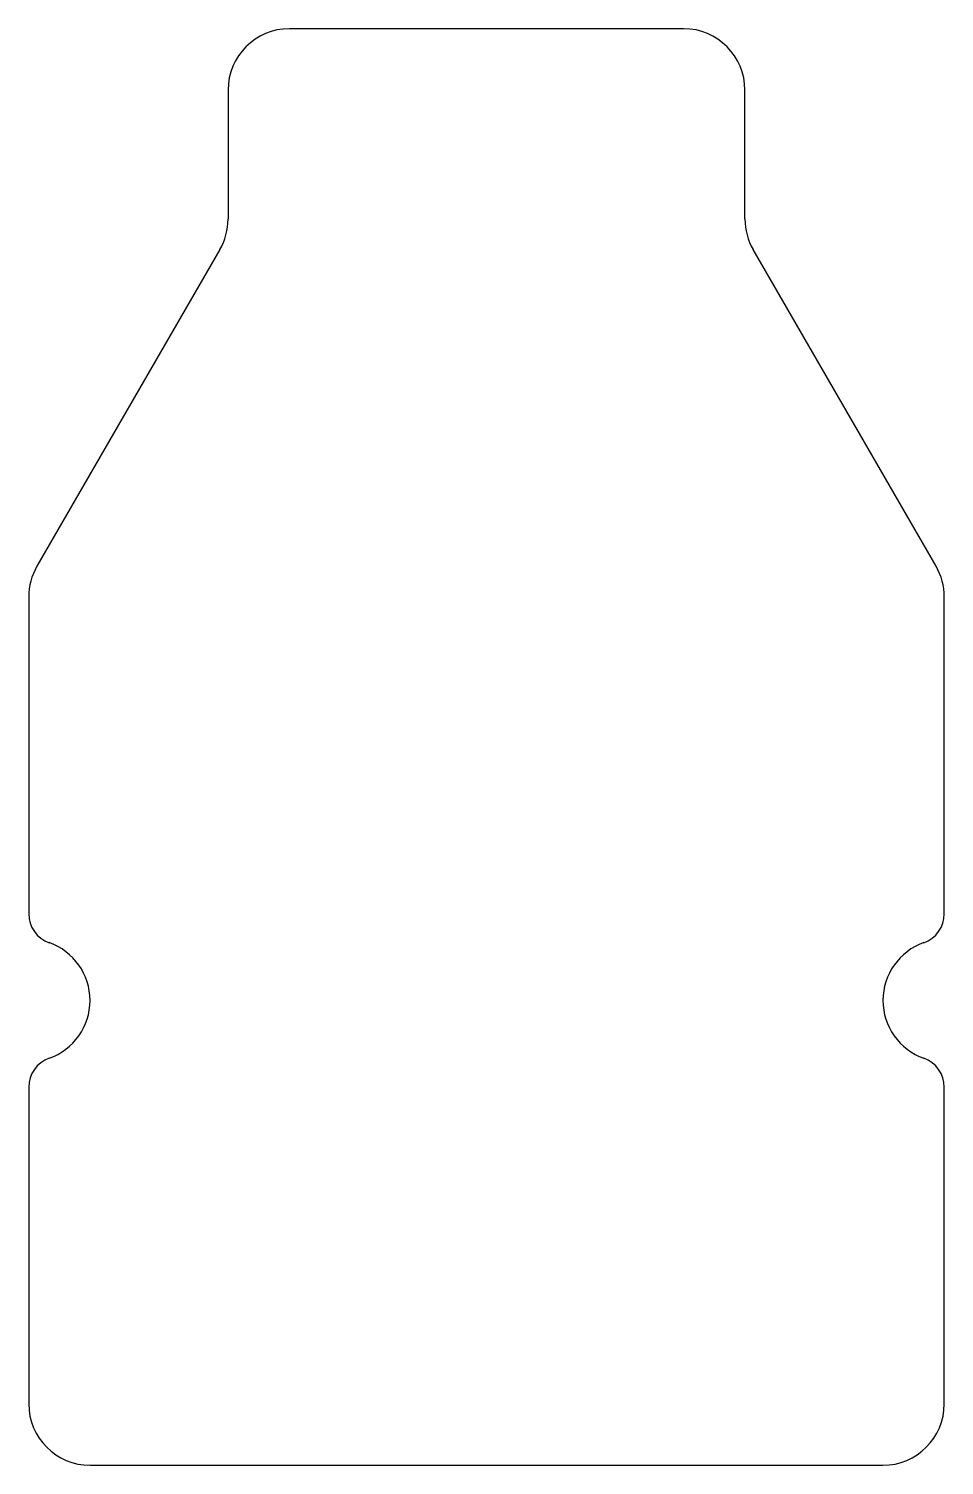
# Model space of a CAD drawing. Extents: x -75 to 75, y -72 to 162.
import ezdxf

# ---------------------------------------------------------------- set-up
doc = ezdxf.new("R2010")
doc.units = 0
doc.layers.get('0').update_dxf_attribs({"linetype": 'CONTINUOUS'})

msp = doc.modelspace()

# ---------------------------------------------------------------- linework, layer by layer
at = {"color": 7, "linetype": 'CONTINUOUS'}
for p, q in [((32.15, 162.15), (-32.15, 162.15)), ((-42.15, 152.15), (-42.15, 131.12)), ((42.15, 131.12), (42.15, 152.15)), ((-43.49, 126.12), (-73.31, 74.47)), ((73.31, 74.47), (43.49, 126.12)), ((-74.65, 69.47), (-74.65, 17.8)), ((74.65, 17.8), (74.65, 69.47)), ((-74.65, -10.48), (-74.65, -62.15)), ((74.65, -62.15), (74.65, -10.48)), ((-64.65, -72.15), (64.65, -72.15))]:
    msp.add_line(p, q, dxfattribs=at)
for centre, radius, start, end in [((-32.15, 152.15), 10, 90, 180), ((32.15, 152.15), 10, 0, 90), ((-52.15, 131.12), 10, 330, 0), ((52.15, 131.12), 10, 180, 210), ((-64.65, 69.47), 10, 150, 180), ((64.65, 69.47), 10, 0, 30), ((-69.65, 17.8), 5, 180, 250.5288), ((69.65, 17.8), 5, 289.4712, 0), ((-74.65, 3.66), 10, 289.4712, 70.5288), ((74.65, 3.66), 10, 109.4712, 250.5288), ((-69.65, -10.48), 5, 109.4712, 180), ((69.65, -10.48), 5, 0, 70.5288), ((-64.65, -62.15), 10, 180, 270), ((64.65, -62.15), 10, 270, 0)]:
    msp.add_arc(centre, radius, start, end, dxfattribs=at)

doc.saveas('drawing.dxf')
